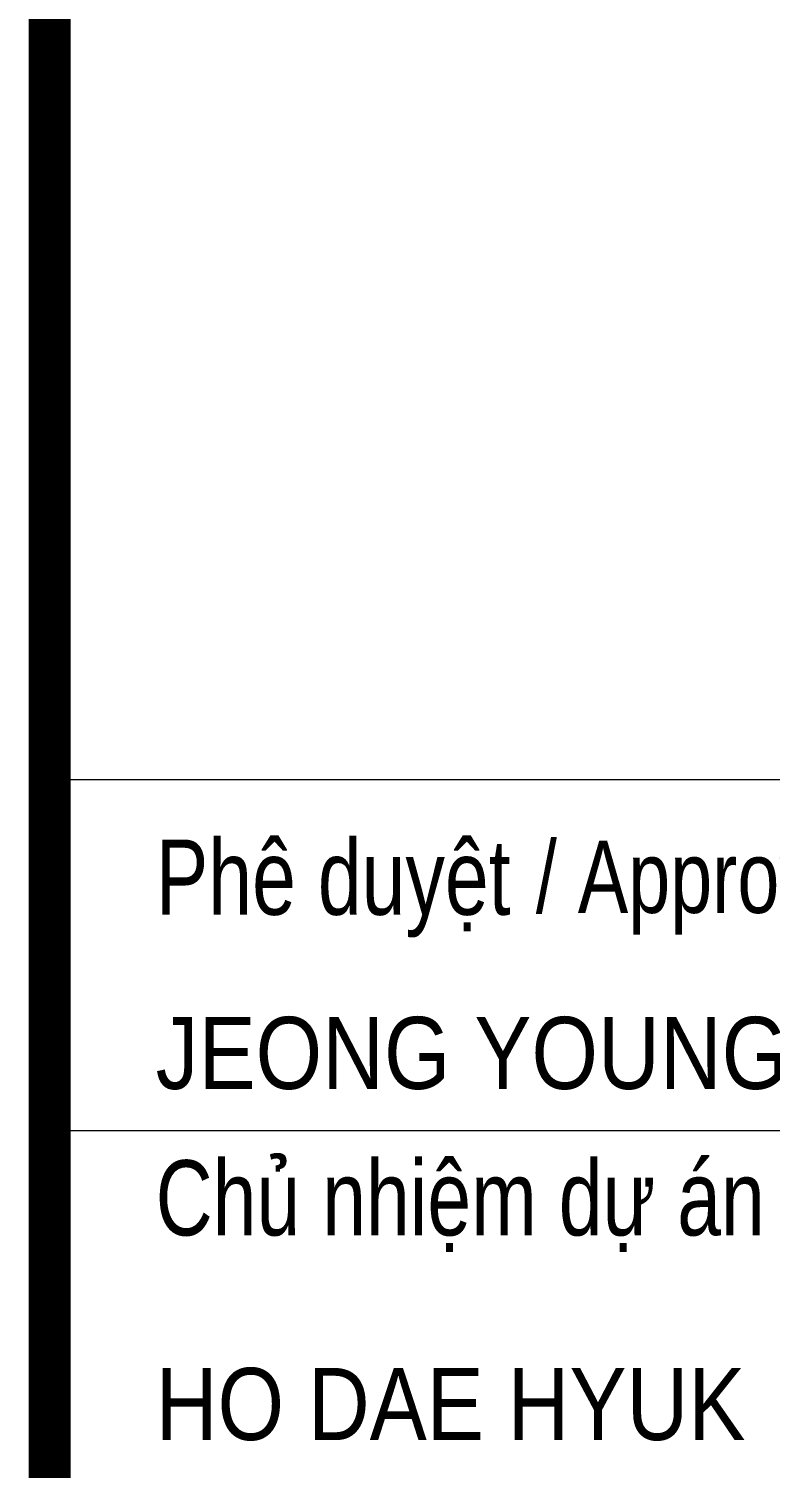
# Model space of a CAD drawing. Header units: millimetres. Extents: x -70 to 1, y -8 to 553.
# Drawn here: x -69.5 to -51.76, y 128.87 to 163.32 of the extents above; entities that cross this region are included whole.
import ezdxf
from ezdxf.enums import TextEntityAlignment as Align

# ---------------------------------------------------------------- set-up
doc = ezdxf.new("R2010")
doc.units = ezdxf.units.MM
doc.header["$MEASUREMENT"] = 0
for name, color, linetype, lineweight in [('Doul-form', 8, 'Continuous', 13), ('X-TITLE_Basement$0$form', 7, 'Continuous', 25), ('X-TITLE_Basement$0$NDC-TEXT VN', 7, 'Continuous', 18)]:
    doc.layers.add(name, color=color, linetype=linetype, lineweight=lineweight)
for name, color, linetype in [('TABLE', 9, 'Continuous'), ('vn_text', 1, 'Continuous'), ('X-TITLE_Basement$0$vn_text', 1, 'Continuous')]:
    doc.layers.add(name, color=color, linetype=linetype)
doc.styles.add('arial', font='arial.ttf')
doc.styles.add('X-TITLE_Basement$0$Arial', font='arial.ttf')
doc.styles.add('X-TITLE_Basement$0$form-A$0$Style-Arial', font='arial.ttf', dxfattribs={"width": 0.75})
doc.styles.add('X-TITLE_Basement$0$Style-Arial', font='arial.ttf', dxfattribs={"width": 0.85})

msp = doc.modelspace()

# ---------------------------------------------------------------- linework, layer by layer
at = {"layer": 'Doul-form', "lineweight": 40, "const_width": 0.65}
msp.add_lwpolyline([(0, -7.777), (-69, -7.777), (-69, 552), (0, 552)], close=True, dxfattribs=at)
at = {"layer": 'TABLE', "const_width": 1}
msp.add_lwpolyline([(-69, 552), (-69, -7.777)], dxfattribs=at)
at = {"layer": 'X-TITLE_Basement$0$form', "lineweight": 15}
for p, q in [((-69, 145.349), (0, 145.349)), ((-69, 136.949), (0, 136.949))]:
    msp.add_line(p, q, dxfattribs=at)

# ---------------------------------------------------------------- texts
at = {"layer": 'vn_text', "style": 'arial', "width": 0.75}
msp.add_text('Chủ nhiệm dự án', height=1.8, dxfattribs=at).set_placement((-66.463, 134.439))
at = {"layer": 'X-TITLE_Basement$0$form', "color": 9, "style": 'X-TITLE_Basement$0$form-A$0$Style-Arial', "width": 0.75}
msp.add_text('/ Approved by:', height=1.725, dxfattribs=at).set_placement((-57.366, 143.02), align=Align.MIDDLE_LEFT)
at = {"layer": 'X-TITLE_Basement$0$NDC-TEXT VN', "color": 2, "style": 'X-TITLE_Basement$0$Style-Arial', "width": 0.85}
for s, p in [('JEONG YOUNG KYOON', (-66.463, 137.944)), ('HO DAE HYUK', (-66.463, 129.543))]:
    msp.add_text(s, height=1.725, dxfattribs=at).set_placement(p)
at = {"layer": 'X-TITLE_Basement$0$vn_text', "style": 'X-TITLE_Basement$0$Arial', "width": 0.75}
msp.add_text('Phê duyệt', height=1.8, dxfattribs=at).set_placement((-66.463, 142.112))

doc.saveas('drawing.dxf')
